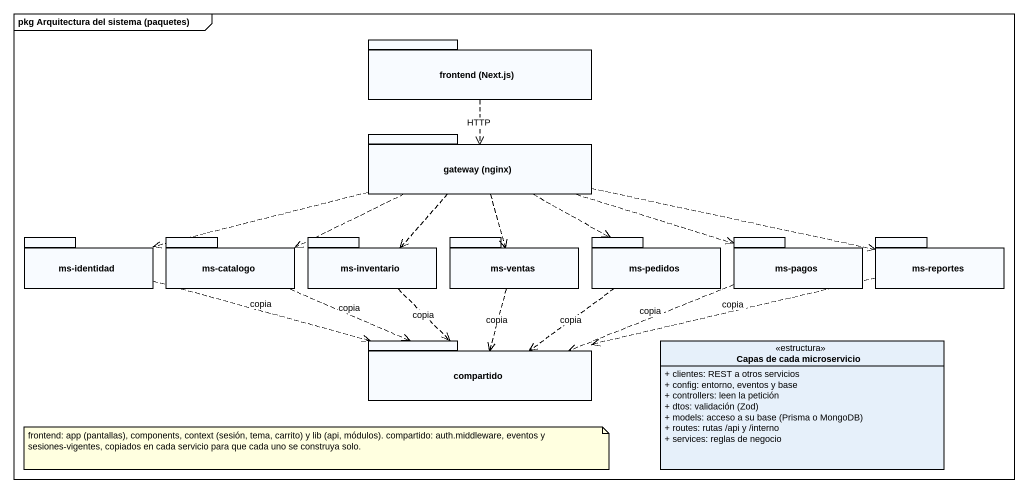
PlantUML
@startuml
mainframe pkg Arquitectura del sistema (paquetes)
hide circle
hide empty members
skinparam classAttributeIconSize 0
package "frontend (Next.js)" as frontend_Next_js {
}
package "gateway (nginx)" as gateway_nginx {
}
package "ms-identidad" as ms_identidad {
}
package "ms-catalogo" as ms_catalogo {
}
package "ms-inventario" as ms_inventario {
}
package "ms-ventas" as ms_ventas {
}
package "ms-pedidos" as ms_pedidos {
}
package "ms-pagos" as ms_pagos {
}
package "ms-reportes" as ms_reportes {
}
package compartido {
}
class "Capas de cada microservicio" as Capas_de_cada_microservicio <<estructura>> {
  + clientes: REST a otros servicios
  + config: entorno, eventos y base
  + controllers: leen la petición
  {field} + dtos: validación (Zod)
  {field} + models: acceso a su base (Prisma o MongoDB)
  + routes: rutas /api y /interno
  + services: reglas de negocio
}
frontend_Next_js ..> gateway_nginx : HTTP
gateway_nginx .left.> ms_identidad
gateway_nginx .left.> ms_catalogo
gateway_nginx ..> ms_inventario
gateway_nginx ..> ms_ventas
gateway_nginx .right.> ms_pedidos
gateway_nginx .right.> ms_pagos
gateway_nginx .right.> ms_reportes
ms_identidad .right.> compartido : copia
ms_catalogo .right.> compartido : copia
ms_inventario ..> compartido : copia
ms_ventas ..> compartido : copia
ms_pedidos ..> compartido : copia
ms_pagos .left.> compartido : copia
ms_reportes .left.> compartido : copia
note as N1
  frontend: app (pantallas), components, context (sesión, tema, carrito) y lib (api, módulos). compartido: auth.middleware, eventos y sesiones-vigentes, copiados en cada servicio para que cada uno se construya solo.
end note
@enduml
